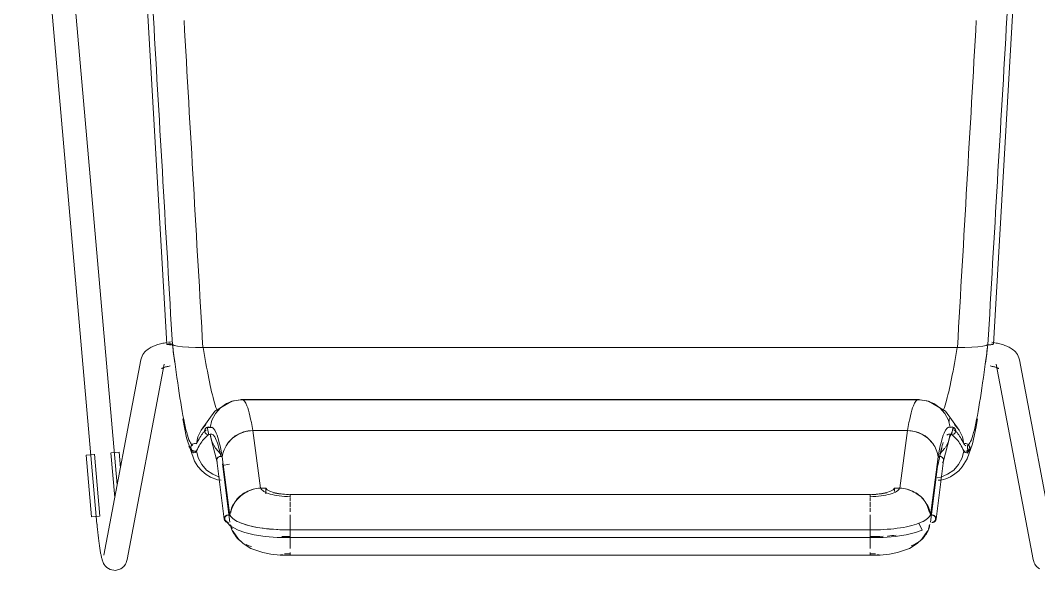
# Model space of a CAD drawing. Header units: millimetres. Extents: x 155927 to 317870, y -36033 to 97293.
# Drawn here: x 158663 to 159180, y 11464 to 11743 of the extents above; entities that cross this region are included whole.
import ezdxf

# ---------------------------------------------------------------- set-up
doc = ezdxf.new("R2010")
doc.units = ezdxf.units.MM
doc.header["$MEASUREMENT"] = 0
doc.layers.add('I-FURN', color=8, linetype='CONTINUOUS', lineweight=9)

msp = doc.modelspace()

# ---------------------------------------------------------------- linework, layer by layer
at = {"layer": 'I-FURN'}
for p, q in [((158662.81, 11930.71), (158701.76, 11487.39)), ((158712.06, 11507.26), (158674.76, 11931.76)), ((158717.96, 11910.59), (158737.24, 11578.68)), ((159176.76, 11910.59), (159157.48, 11578.68)), ((158732.16, 11578.32), (158732.76, 11578.51)), ((158732.76, 11578.51), (158733.38, 11578.69)), ((158733.38, 11578.69), (158734.01, 11578.87)), ((158734.01, 11578.87), (158734.65, 11579.03)), ((158734.65, 11579.03), (158735.31, 11579.18)), ((158735.31, 11579.18), (158735.97, 11579.32)), ((158735.97, 11579.32), (158736.65, 11579.46)), ((158736.65, 11579.46), (158737.35, 11579.58)), ((158737.24, 11578.68), (158737.3, 11578.73)), ((158737.31, 11578.62), (158737.24, 11578.68)), ((158737.31, 11578.73), (158737.25, 11578.68)), ((158737.25, 11578.68), (158737.32, 11578.62)), ((158737.3, 11578.73), (158737.49, 11578.78)), ((158737.49, 11578.78), (158737.31, 11578.73)), ((158737.51, 11578.57), (158737.31, 11578.62)), ((158737.32, 11578.62), (158737.51, 11578.57)), ((158737.78, 11578.82), (158737.49, 11578.78)), ((158737.49, 11578.78), (158737.78, 11578.82)), ((158737.51, 11578.57), (158737.81, 11578.53)), ((158737.81, 11578.53), (158737.51, 11578.57)), ((158738.16, 11578.86), (158737.78, 11578.82)), ((158737.78, 11578.82), (158738.16, 11578.86)), ((158737.81, 11578.53), (158738.19, 11578.5)), ((158738.19, 11578.5), (158737.81, 11578.53)), ((158738.05, 11579.7), (158738.77, 11579.81)), ((158738.61, 11578.88), (158738.16, 11578.86)), ((158738.16, 11578.86), (158738.61, 11578.88)), ((158738.19, 11578.5), (158738.65, 11578.47)), ((158738.65, 11578.47), (158738.19, 11578.5)), ((158739.1, 11578.89), (158738.61, 11578.88)), ((158738.61, 11578.88), (158739.1, 11578.89)), ((158738.65, 11578.47), (158739.14, 11578.47)), ((158739.14, 11578.47), (158738.65, 11578.47)), ((158738.77, 11579.81), (158739.49, 11579.91)), ((158739.6, 11578.89), (158739.1, 11578.89)), ((158739.1, 11578.89), (158739.6, 11578.89)), ((158739.14, 11578.47), (158739.64, 11578.47)), ((158739.64, 11578.47), (158739.14, 11578.47)), ((158739.64, 11578.47), (158740.11, 11578.49)), ((158740.11, 11578.49), (158739.64, 11578.47)), ((158741.01, 11578.09), (158740.11, 11578.49)), ((158740.11, 11578.49), (158741.01, 11578.09)), ((159154.61, 11578.49), (159153.71, 11578.09)), ((159153.71, 11578.09), (159154.61, 11578.49)), ((159154.61, 11578.49), (159155.08, 11578.47)), ((159155.08, 11578.47), (159154.61, 11578.49)), ((159155.08, 11578.47), (159155.58, 11578.47)), ((159155.58, 11578.47), (159155.08, 11578.47)), ((159155.58, 11578.47), (159156.07, 11578.47)), ((159156.07, 11578.47), (159155.58, 11578.47)), ((159156.07, 11578.47), (159156.52, 11578.5)), ((159156.53, 11578.5), (159156.07, 11578.47)), ((159156.52, 11578.5), (159156.91, 11578.53)), ((159156.91, 11578.53), (159156.53, 11578.5)), ((159156.94, 11578.82), (159156.56, 11578.86)), ((159156.56, 11578.86), (159156.94, 11578.82)), ((159157.37, 11579.58), (159156.67, 11579.7)), ((159156.91, 11578.53), (159157.21, 11578.57)), ((159157.21, 11578.57), (159156.91, 11578.53)), ((159157.23, 11578.78), (159156.94, 11578.82)), ((159156.94, 11578.82), (159157.23, 11578.78)), ((159158.06, 11579.46), (159157.37, 11579.58)), ((159157.47, 11578.68), (159157.41, 11578.73)), ((159157.42, 11578.73), (159157.48, 11578.68)), ((159158.75, 11579.32), (159158.06, 11579.46)), ((159159.41, 11579.18), (159158.75, 11579.32)), ((159160.07, 11579.03), (159159.41, 11579.18)), ((159160.71, 11578.87), (159160.07, 11579.03)), ((159161.34, 11578.69), (159160.71, 11578.87)), ((159161.96, 11578.51), (159161.34, 11578.69)), ((159162.56, 11578.32), (159161.96, 11578.51)), ((158724.67, 11572.71), (158725.11, 11573.5)), ((158725.11, 11573.5), (158725.59, 11574.19)), ((158725.59, 11574.19), (158726.1, 11574.79)), ((158726.1, 11574.79), (158726.63, 11575.31)), ((158726.63, 11575.31), (158727.16, 11575.76)), ((158727.16, 11575.76), (158727.69, 11576.16)), ((158727.69, 11576.16), (158728.22, 11576.52)), ((158728.22, 11576.52), (158728.76, 11576.84)), ((158728.76, 11576.84), (158729.3, 11577.13)), ((158729.3, 11577.13), (158729.85, 11577.4)), ((158729.85, 11577.4), (158730.41, 11577.66)), ((158730.41, 11577.66), (158730.98, 11577.89)), ((158730.98, 11577.89), (158731.56, 11578.11)), ((158731.56, 11578.11), (158732.16, 11578.32)), ((158742.75, 11577.72), (158741.01, 11578.09)), ((158741.01, 11578.09), (158742.76, 11577.72)), ((158745.22, 11577.41), (158742.76, 11577.72)), ((158742.76, 11577.72), (158745.25, 11577.41)), ((158748.31, 11577.17), (158745.25, 11577.41)), ((158745.25, 11577.41), (158748.36, 11577.17)), ((158751.83, 11577.02), (158748.35, 11577.17)), ((158748.36, 11577.17), (158751.89, 11577.02)), ((158755.58, 11576.96), (158751.89, 11577.02)), ((158751.89, 11577.02), (158755.66, 11576.96)), ((158755.66, 11576.96), (159139.06, 11576.96)), ((159139.06, 11576.96), (158755.66, 11576.96)), ((159139.06, 11576.96), (159142.83, 11577.02)), ((159142.83, 11577.02), (159139.14, 11576.96)), ((159142.83, 11577.02), (159146.36, 11577.17)), ((159146.37, 11577.17), (159142.89, 11577.02)), ((159146.36, 11577.17), (159149.47, 11577.41)), ((159149.47, 11577.41), (159146.41, 11577.17)), ((159149.47, 11577.41), (159151.96, 11577.72)), ((159151.96, 11577.72), (159149.5, 11577.41)), ((159151.96, 11577.72), (159153.71, 11578.09)), ((159153.71, 11578.09), (159151.97, 11577.72)), ((159163.16, 11578.11), (159162.56, 11578.32)), ((159163.74, 11577.89), (159163.16, 11578.11)), ((159164.31, 11577.66), (159163.74, 11577.89)), ((159164.87, 11577.4), (159164.31, 11577.66)), ((159165.42, 11577.13), (159164.87, 11577.4)), ((159165.95, 11576.84), (159165.42, 11577.13)), ((159166.5, 11576.52), (159165.95, 11576.84)), ((159167.03, 11576.16), (159166.5, 11576.52)), ((159167.56, 11575.76), (159167.03, 11576.16)), ((159168.09, 11575.31), (159167.56, 11575.76)), ((159168.62, 11574.79), (159168.09, 11575.31)), ((159169.13, 11574.19), (159168.62, 11574.79)), ((159169.61, 11573.5), (159169.13, 11574.19)), ((159170.05, 11572.71), (159169.61, 11573.5)), ((158724.05, 11570.83), (158705.24, 11471.54)), ((158717.03, 11469.3), (158735.84, 11568.6)), ((158724.05, 11570.83), (158724.31, 11571.82)), ((158724.31, 11571.82), (158724.67, 11572.71)), ((159158.88, 11568.6), (159177.69, 11469.3)), ((159170.41, 11571.82), (159170.05, 11572.71)), ((159170.67, 11570.83), (159170.41, 11571.82)), ((159189.48, 11471.54), (159170.67, 11570.83)), ((158734.62, 11566.37), (158734.65, 11566.38)), ((158734.65, 11566.38), (158734.72, 11566.42)), ((158734.72, 11566.42), (158734.81, 11566.47)), ((158734.81, 11566.47), (158734.96, 11566.55)), ((158734.96, 11566.55), (158735.15, 11566.63)), ((158735.15, 11566.63), (158735.39, 11566.73)), ((158735.39, 11566.73), (158735.65, 11566.83)), ((158735.65, 11566.83), (158735.96, 11566.94)), ((158735.96, 11566.94), (158736.29, 11567.04)), ((158736.29, 11567.04), (158736.66, 11567.15)), ((158736.66, 11567.15), (158737.05, 11567.26)), ((158737.05, 11567.26), (158737.47, 11567.37)), ((158737.47, 11567.37), (158737.92, 11567.47)), ((158737.92, 11567.47), (158738.39, 11567.57)), ((158738.39, 11567.57), (158738.88, 11567.67)), ((159156.33, 11567.57), (159155.84, 11567.67)), ((159156.8, 11567.47), (159156.33, 11567.57)), ((159157.24, 11567.37), (159156.8, 11567.47)), ((159157.67, 11567.26), (159157.24, 11567.37)), ((159158.06, 11567.15), (159157.67, 11567.26)), ((159158.43, 11567.04), (159158.06, 11567.15)), ((159158.76, 11566.94), (159158.43, 11567.04)), ((159159.07, 11566.83), (159158.76, 11566.94)), ((159159.33, 11566.73), (159159.07, 11566.83)), ((159159.57, 11566.63), (159159.33, 11566.73)), ((159159.76, 11566.55), (159159.57, 11566.63)), ((159159.91, 11566.47), (159159.76, 11566.55)), ((159160, 11566.42), (159159.91, 11566.47)), ((159160.07, 11566.38), (159160, 11566.42)), ((159160.1, 11566.37), (159160.07, 11566.38)), ((158770.32, 11549.74), (158761.66, 11544.63)), ((158767.61, 11548.62), (158764.47, 11546.45)), ((158764.47, 11546.44), (158767.61, 11548.61)), ((158770.47, 11549.81), (158767.29, 11548.44)), ((158767.61, 11548.61), (158771.18, 11549.98)), ((158771.18, 11549.98), (158767.61, 11548.62)), ((158775.51, 11550.61), (158770.47, 11549.81)), ((158774.97, 11550.46), (158771.18, 11549.98)), ((158771.18, 11549.98), (158774.97, 11550.45)), ((158774.97, 11550.46), (159119.75, 11550.46)), ((159119.75, 11550.46), (158774.97, 11550.46)), ((158814.41, 11550.61), (158775.5, 11550.61)), ((159119.21, 11550.61), (158814.41, 11550.61)), ((159119.21, 11550.61), (159124.25, 11549.81)), ((159123.54, 11549.98), (159119.75, 11550.46)), ((159119.75, 11550.45), (159123.54, 11549.98)), ((159123.54, 11549.98), (159127.11, 11548.61)), ((159127.11, 11548.62), (159123.54, 11549.98)), ((159124.25, 11549.81), (159127.43, 11548.44)), ((159124.4, 11549.74), (159133.05, 11544.63)), ((159130.25, 11546.45), (159127.11, 11548.62)), ((159127.11, 11548.61), (159130.25, 11546.44)), ((158761.66, 11544.63), (158754.68, 11535.09)), ((158761.96, 11543.58), (158760.21, 11540.18)), ((158760.21, 11540.18), (158761.97, 11543.57)), ((158764.47, 11546.45), (158761.96, 11543.58)), ((158761.97, 11543.57), (158764.47, 11546.44)), ((159132.76, 11543.58), (159130.25, 11546.45)), ((159130.25, 11546.44), (159132.75, 11543.57)), ((159132.75, 11543.57), (159134.5, 11540.18)), ((159134.51, 11540.18), (159132.76, 11543.58)), ((159133.05, 11544.63), (159140.04, 11535.09)), ((158745.35, 11540.76), (158747.25, 11531.1)), ((158757.13, 11537.85), (158754.73, 11535.01)), ((158754.74, 11535.01), (158757.13, 11537.85)), ((158760.21, 11540.18), (158759.32, 11536.47)), ((159135.4, 11536.47), (159134.51, 11540.18)), ((159137.58, 11537.85), (159139.98, 11535.01)), ((159139.99, 11535.01), (159137.59, 11537.85)), ((159148.63, 11536.7), (159149.37, 11540.76)), ((158754.73, 11535.01), (158753.09, 11531.69)), ((158753.1, 11531.69), (158754.74, 11535.01)), ((158754.68, 11535.09), (158753.79, 11533.34)), ((158756.54, 11535.2), (158756.47, 11534.71)), ((158756.47, 11534.71), (158756.54, 11534.22)), ((158756.48, 11534.71), (158756.54, 11535.2)), ((158756.54, 11534.22), (158756.48, 11534.71)), ((158756.54, 11535.2), (158756.73, 11535.66)), ((158756.73, 11535.66), (158756.54, 11535.2)), ((158756.73, 11533.76), (158756.54, 11534.22)), ((158756.54, 11534.22), (158756.73, 11533.76)), ((158756.73, 11535.66), (158757.03, 11536.07)), ((158757.02, 11536.07), (158756.73, 11535.66)), ((158757.03, 11533.36), (158756.73, 11533.76)), ((158756.73, 11533.76), (158757.02, 11533.36)), ((158757.41, 11536.38), (158757.02, 11536.07)), ((158757.02, 11533.36), (158757.41, 11533.04)), ((158757.03, 11536.07), (158757.41, 11536.38)), ((158757.41, 11533.05), (158757.03, 11533.36)), ((158757.41, 11536.38), (158757.86, 11536.58)), ((158757.86, 11536.58), (158757.41, 11536.38)), ((158757.86, 11532.84), (158757.41, 11533.05)), ((158757.41, 11533.04), (158757.86, 11532.84)), ((158760.38, 11536.48), (158757.5, 11536.43)), ((158757.8, 11536.57), (158758.64, 11532.68)), ((158758.35, 11536.67), (158757.86, 11536.58)), ((158757.86, 11536.58), (158758.35, 11536.66)), ((158758.35, 11532.76), (158757.86, 11532.84)), ((158757.86, 11532.84), (158758.35, 11532.76)), ((158758.85, 11536.63), (158758.35, 11536.67)), ((158758.35, 11536.66), (158758.85, 11536.63)), ((158758.85, 11532.8), (158758.35, 11532.76)), ((158758.35, 11532.76), (158758.85, 11532.8)), ((158758.85, 11536.63), (158759.32, 11536.46)), ((158759.32, 11536.47), (158758.85, 11536.63)), ((158759.32, 11532.96), (158758.85, 11532.8)), ((158758.85, 11532.8), (158759.32, 11532.96)), ((158759.32, 11532.96), (158760.21, 11529.25)), ((158759.67, 11531.11), (158759.35, 11532.98)), ((158773.69, 11533.06), (158770.57, 11530.99)), ((158777.23, 11534.38), (158773.69, 11533.06)), ((158781, 11534.86), (158777.23, 11534.38)), ((158784.86, 11505.58), (158781, 11534.86)), ((158781, 11534.86), (159113.72, 11534.86)), ((159113.72, 11534.86), (158781, 11534.86)), ((159113.72, 11534.86), (159109.86, 11505.58)), ((159117.49, 11534.38), (159113.72, 11534.86)), ((159121.03, 11533.06), (159117.49, 11534.38)), ((159124.14, 11530.99), (159121.03, 11533.06)), ((159134.51, 11529.25), (159135.4, 11532.96)), ((159135.05, 11531.11), (159137.22, 11536.43)), ((159135.4, 11536.46), (159135.87, 11536.63)), ((159135.87, 11536.63), (159135.4, 11536.47)), ((159135.87, 11532.8), (159135.4, 11532.96)), ((159135.4, 11532.96), (159135.87, 11532.8)), ((159136.37, 11536.67), (159135.87, 11536.63)), ((159135.87, 11536.63), (159136.37, 11536.66)), ((159136.37, 11532.76), (159135.87, 11532.8)), ((159135.87, 11532.8), (159136.37, 11532.76)), ((159136.08, 11532.68), (159136.92, 11536.57)), ((159136.86, 11536.58), (159136.37, 11536.67)), ((159136.37, 11536.66), (159136.86, 11536.58)), ((159136.86, 11532.84), (159136.37, 11532.76)), ((159136.37, 11532.76), (159136.86, 11532.84)), ((159136.86, 11536.58), (159137.31, 11536.38)), ((159137.31, 11536.38), (159136.86, 11536.58)), ((159137.31, 11533.05), (159136.86, 11532.84)), ((159136.86, 11532.84), (159137.31, 11533.04)), ((159137.31, 11536.38), (159137.69, 11536.07)), ((159137.7, 11536.07), (159137.31, 11536.38)), ((159137.69, 11533.36), (159137.31, 11533.05)), ((159137.31, 11533.04), (159137.7, 11533.36)), ((159137.69, 11536.07), (159137.99, 11535.66)), ((159137.99, 11533.76), (159137.69, 11533.36)), ((159137.99, 11535.66), (159137.7, 11536.07)), ((159137.7, 11533.36), (159137.99, 11533.76)), ((159137.99, 11535.66), (159138.17, 11535.2)), ((159138.18, 11535.2), (159137.99, 11535.66)), ((159138.17, 11534.22), (159137.99, 11533.76)), ((159137.99, 11533.76), (159138.18, 11534.22)), ((159138.17, 11535.2), (159138.24, 11534.71)), ((159138.24, 11534.71), (159138.17, 11534.22)), ((159138.25, 11534.71), (159138.18, 11535.2)), ((159138.18, 11534.22), (159138.25, 11534.71)), ((159139.98, 11535.01), (159141.62, 11531.69)), ((159141.63, 11531.69), (159139.99, 11535.01)), ((159140.04, 11535.09), (159140.93, 11533.34)), ((159146.74, 11528.18), (159148.63, 11536.7)), ((158747.25, 11531.1), (158751.24, 11519.38)), ((158749.48, 11526.29), (158749.54, 11526.78)), ((158749.54, 11526.78), (158749.48, 11526.29)), ((158749.54, 11526.78), (158749.73, 11527.24)), ((158749.72, 11527.24), (158749.54, 11526.78)), ((158750.01, 11527.64), (158749.72, 11527.24)), ((158749.73, 11527.24), (158750.01, 11527.64)), ((158750.01, 11527.64), (158750.39, 11527.96)), ((158750.39, 11527.96), (158750.01, 11527.64)), ((158750.39, 11527.96), (158750.84, 11528.17)), ((158750.84, 11528.17), (158750.39, 11527.96)), ((158750.84, 11528.17), (158751.33, 11528.26)), ((158751.33, 11528.26), (158750.84, 11528.17)), ((158751.33, 11528.26), (158751.83, 11528.23)), ((158751.83, 11528.23), (158751.33, 11528.26)), ((158751.83, 11528.23), (158752.31, 11528.08)), ((158752.31, 11528.08), (158751.83, 11528.23)), ((158752.31, 11528.08), (158753.1, 11531.69)), ((158753.09, 11531.69), (158752.31, 11528.08)), ((158762.64, 11519.5), (158759.67, 11531.11)), ((158760.21, 11529.25), (158761.96, 11525.85)), ((158770.57, 11530.99), (158768.09, 11528.25)), ((159126.63, 11528.25), (159124.14, 11530.99)), ((159132.08, 11519.5), (159135.05, 11531.11)), ((159133, 11526.22), (159134.51, 11529.25)), ((159141.62, 11531.69), (159142.41, 11528.08)), ((159142.41, 11528.08), (159141.63, 11531.69)), ((159142.41, 11528.08), (159142.89, 11528.23)), ((159142.89, 11528.23), (159142.41, 11528.08)), ((159142.89, 11528.23), (159143.39, 11528.26)), ((159143.39, 11528.26), (159142.89, 11528.23)), ((159143.39, 11528.26), (159143.88, 11528.17)), ((159143.88, 11528.17), (159143.39, 11528.26)), ((159143.88, 11528.17), (159144.33, 11527.96)), ((159144.33, 11527.96), (159143.88, 11528.17)), ((159144.07, 11520.55), (159146.74, 11528.18)), ((159144.44, 11523.35), (159144.24, 11527.19)), ((159144.33, 11527.96), (159144.7, 11527.64)), ((159144.71, 11527.64), (159144.33, 11527.96)), ((159144.7, 11527.64), (159144.99, 11527.24)), ((159145, 11527.24), (159144.71, 11527.64)), ((159144.99, 11527.24), (159145.18, 11526.78)), ((159145.18, 11526.78), (159145, 11527.24)), ((159145.18, 11526.78), (159145.23, 11526.29)), ((159145.24, 11526.29), (159145.18, 11526.78)), ((158696.18, 11522.41), (158698.23, 11522.59)), ((158698.94, 11491), (158696.18, 11522.41)), ((158698.23, 11522.59), (158700.29, 11522.77)), ((158703.18, 11491.37), (158700.42, 11522.78)), ((158708.86, 11523.52), (158710.85, 11500.92)), ((158708.99, 11523.53), (158711.05, 11523.71)), ((158711.05, 11523.71), (158713.09, 11523.89)), ((158713.79, 11516), (158713.09, 11523.89)), ((158749.56, 11525.81), (158749.48, 11526.29)), ((158749.48, 11526.29), (158749.55, 11525.81)), ((158749.55, 11525.81), (158749.75, 11525.35)), ((158749.75, 11525.36), (158749.56, 11525.81)), ((158750.05, 11524.96), (158749.75, 11525.36)), ((158749.75, 11525.35), (158750.05, 11524.96)), ((158750.44, 11524.65), (158750.05, 11524.96)), ((158750.05, 11524.96), (158750.44, 11524.65)), ((158750.9, 11524.46), (158750.44, 11524.65)), ((158750.44, 11524.65), (158750.89, 11524.46)), ((158750.89, 11524.46), (158751.39, 11524.38)), ((158751.39, 11524.38), (158750.9, 11524.46)), ((158751.89, 11524.43), (158751.39, 11524.38)), ((158751.39, 11524.38), (158751.89, 11524.42)), ((158752.36, 11524.59), (158751.89, 11524.43)), ((158751.89, 11524.42), (158752.36, 11524.59)), ((158752.36, 11524.59), (158753.26, 11520.96)), ((158761.96, 11525.85), (158764.47, 11522.98)), ((158764, 11521.6), (158763.55, 11521.4)), ((158764.49, 11521.67), (158764, 11521.6)), ((158764.99, 11521.64), (158764.49, 11521.67)), ((159130.49, 11523.44), (159129.12, 11517.15)), ((159130.23, 11521.67), (159129.73, 11521.64)), ((159130.72, 11521.6), (159130.23, 11521.67)), ((159130.25, 11522.98), (159132.76, 11525.85)), ((159131.25, 11525.88), (159130.49, 11523.44)), ((159131.17, 11521.4), (159130.72, 11521.6)), ((159141.46, 11520.96), (159142.36, 11524.59)), ((159142.83, 11524.43), (159142.36, 11524.59)), ((159142.36, 11524.59), (159142.83, 11524.42)), ((159143.27, 11523.67), (159144.44, 11523.35)), ((159143.82, 11524.46), (159143.33, 11524.38)), ((159143.33, 11524.38), (159143.83, 11524.46)), ((159144.28, 11524.65), (159143.82, 11524.46)), ((159143.83, 11524.46), (159144.28, 11524.65)), ((159144.67, 11524.96), (159144.28, 11524.65)), ((159144.28, 11524.65), (159144.67, 11524.96)), ((159144.97, 11525.36), (159144.67, 11524.96)), ((159144.67, 11524.96), (159144.97, 11525.35)), ((159145.16, 11525.81), (159144.97, 11525.36)), ((159144.97, 11525.35), (159145.17, 11525.81)), ((159145.23, 11526.29), (159145.16, 11525.81)), ((159145.17, 11525.81), (159145.24, 11526.29)), ((158751.24, 11519.38), (158753.06, 11516.56)), ((158753.06, 11516.56), (158755.05, 11514.32)), ((158753.26, 11520.96), (158755, 11517.64)), ((158755, 11517.64), (158757.48, 11514.81)), ((158762.68, 11520.28), (158762.61, 11519.81)), ((158762.61, 11519.81), (158762.68, 11519.34)), ((158762.63, 11519.58), (158766.48, 11489.8)), ((158762.87, 11520.72), (158762.68, 11520.28)), ((158762.68, 11519.34), (158762.87, 11518.9)), ((158763.16, 11521.1), (158762.87, 11520.72)), ((158763.55, 11521.4), (158763.16, 11521.1)), ((158769.3, 11491.78), (158765.46, 11521.48)), ((158765.48, 11517.93), (158769.32, 11488.24)), ((158765.6, 11517.15), (158769.09, 11517.84)), ((159125.4, 11488.24), (159129.24, 11517.93)), ((159125.42, 11491.78), (159129.26, 11521.48)), ((159128.24, 11489.8), (159132.09, 11519.58)), ((159131.56, 11521.1), (159131.17, 11521.4)), ((159131.85, 11520.72), (159131.56, 11521.1)), ((159131.56, 11518.51), (159131.85, 11518.9)), ((159132.04, 11520.28), (159131.85, 11520.72)), ((159131.85, 11518.9), (159132.04, 11519.34)), ((159132.11, 11519.81), (159132.04, 11520.28)), ((159132.04, 11519.34), (159132.11, 11519.81)), ((159137.24, 11514.81), (159139.72, 11517.64)), ((159139.72, 11517.64), (159141.46, 11520.96)), ((159139.83, 11514.47), (159141.57, 11516.43)), ((159141.57, 11516.43), (159144.07, 11520.55)), ((158755.05, 11514.32), (158757.22, 11512.54)), ((158757.22, 11512.54), (158759.49, 11511.2)), ((158757.48, 11514.81), (158760.57, 11512.64)), ((158759.49, 11511.2), (158763.09, 11509.9)), ((158760.57, 11512.64), (158764.08, 11511.24)), ((159130.63, 11511.25), (159128.89, 11510.87)), ((159128.9, 11510.87), (159130.64, 11511.24)), ((159130.64, 11511.24), (159134.15, 11512.64)), ((159133.29, 11510.38), (159135.65, 11511.41)), ((159134.15, 11512.64), (159137.24, 11514.81)), ((159135.65, 11511.41), (159137.85, 11512.79)), ((159137.85, 11512.79), (159139.83, 11514.47)), ((158763.09, 11509.9), (158764.86, 11509.67)), ((159129.36, 11509.58), (159130.78, 11509.73)), ((159130.78, 11509.73), (159133.29, 11510.38)), ((158787.58, 11505.65), (158784.86, 11505.58)), ((158787.58, 11505.65), (158787.58, 11502.64)), ((158788.22, 11504.79), (158787.58, 11505.65)), ((158787.58, 11505.63), (158787.58, 11502.64)), ((158789.57, 11504), (158788.22, 11504.79)), ((158791.55, 11503.33), (158789.57, 11504)), ((158794.05, 11502.82), (158791.55, 11503.33)), ((158796.9, 11502.5), (158794.05, 11502.82)), ((158799.93, 11502.39), (158796.9, 11502.5)), ((159094.79, 11502.39), (158799.93, 11502.39)), ((158799.93, 11502.33), (159094.79, 11502.33)), ((159097.82, 11502.5), (159094.79, 11502.39)), ((159100.67, 11502.82), (159097.82, 11502.5)), ((159103.17, 11503.33), (159100.67, 11502.82)), ((159105.15, 11504), (159103.17, 11503.33)), ((159106.5, 11504.79), (159105.15, 11504)), ((159107.14, 11505.65), (159106.5, 11504.79)), ((159107.14, 11503.98), (159107.14, 11505.65)), ((159109.86, 11505.58), (159107.14, 11505.65)), ((159107.14, 11503.98), (159107.14, 11505.63)), ((158799.93, 11499.2), (158799.93, 11500.8)), ((158799.93, 11499.15), (158799.93, 11499)), ((158799.93, 11496.02), (158799.93, 11498.48)), ((159094.79, 11500.8), (159094.79, 11499.07)), ((159094.79, 11498.48), (159094.79, 11496.02)), ((158700.99, 11491.17), (158698.94, 11491)), ((158703.05, 11491.36), (158700.99, 11491.17)), ((158769.17, 11489.43), (158768.55, 11494.21)), ((158799.93, 11493.65), (158799.93, 11495.49)), ((158799.93, 11488.47), (158799.93, 11492.03)), ((159094.79, 11495.49), (159094.79, 11493.65)), ((159094.79, 11492.03), (159094.79, 11488.47)), ((159125.85, 11491.77), (159126.17, 11494.21)), ((158701.77, 11487.23), (158701.76, 11487.39)), ((158701.84, 11486.48), (158701.77, 11487.23)), ((158701.91, 11485.73), (158701.84, 11486.48)), ((158701.98, 11484.98), (158701.91, 11485.73)), ((158769.39, 11486.4), (158766.84, 11489.3)), ((158773.5, 11484.22), (158769.39, 11486.4)), ((158775.26, 11487.76), (158778.7, 11486.66)), ((158778.7, 11486.66), (158783.13, 11485.69)), ((158783.13, 11485.69), (158787.15, 11485.1)), ((158799.93, 11488.27), (158799.93, 11484.46)), ((158799.93, 11484.46), (158799.93, 11488.27)), ((159094.79, 11484.46), (159094.79, 11488.27)), ((159094.79, 11488.27), (159094.79, 11484.46)), ((159121.21, 11484.22), (159119.46, 11487.76)), ((158702.06, 11484.24), (158701.98, 11484.98)), ((158702.13, 11483.5), (158702.06, 11484.24)), ((158702.21, 11482.76), (158702.13, 11483.5)), ((158702.29, 11482.04), (158702.21, 11482.76)), ((158702.37, 11481.32), (158702.29, 11482.04)), ((158702.45, 11480.61), (158702.37, 11481.32)), ((158702.54, 11479.91), (158702.45, 11480.61)), ((158770.96, 11483.61), (158770.86, 11483.81)), ((158773.64, 11479.71), (158770.96, 11483.61)), ((158776.96, 11483.05), (158773.5, 11484.22)), ((158781.65, 11481.95), (158776.96, 11483.05)), ((158787.27, 11481.11), (158781.65, 11481.95)), ((158787.15, 11485.1), (158793.71, 11484.57)), ((158793.39, 11480.62), (158787.27, 11481.11)), ((158799.93, 11480.53), (158793.39, 11480.62)), ((158793.71, 11484.57), (158799.93, 11484.49)), ((159094.79, 11484.49), (158799.93, 11484.49)), ((158799.93, 11480.53), (158799.93, 11484.48)), ((158799.93, 11484.48), (158799.93, 11484.38)), ((158799.93, 11484.38), (158799.93, 11484.16)), ((158799.93, 11484.16), (158799.93, 11483.82)), ((158799.93, 11483.82), (158799.93, 11483.41)), ((158799.93, 11483.41), (158799.93, 11482.93)), ((158799.93, 11482.93), (158799.93, 11482.43)), ((158799.93, 11482.43), (158799.93, 11481.94)), ((158799.93, 11481.94), (158799.93, 11481.49)), ((158799.93, 11481.49), (158799.93, 11481.1)), ((158799.93, 11481.1), (158799.93, 11480.79)), ((158799.93, 11480.79), (158799.93, 11480.6)), ((158799.93, 11480.77), (158799.93, 11477.75)), ((158799.93, 11477.76), (158799.93, 11480.77)), ((158799.93, 11480.6), (158799.93, 11480.53)), ((158799.93, 11480.53), (159094.79, 11480.53)), ((159094.79, 11484.38), (159094.79, 11480.53)), ((159094.79, 11484.16), (159094.79, 11484.38)), ((159094.79, 11483.82), (159094.79, 11484.16)), ((159094.79, 11483.41), (159094.79, 11483.82)), ((159094.79, 11482.93), (159094.79, 11483.41)), ((159094.79, 11482.43), (159094.79, 11482.93)), ((159094.79, 11481.94), (159094.79, 11482.43)), ((159094.79, 11481.49), (159094.79, 11481.94)), ((159094.79, 11481.1), (159094.79, 11481.49)), ((159094.79, 11480.79), (159094.79, 11481.1)), ((159094.79, 11480.6), (159094.79, 11480.79)), ((159094.79, 11477.75), (159094.79, 11480.77)), ((159094.79, 11480.77), (159094.79, 11477.76)), ((159094.79, 11480.53), (159101.33, 11480.62)), ((159094.79, 11480.53), (159094.79, 11480.6)), ((159101.33, 11480.62), (159107.45, 11481.11)), ((159107.45, 11481.11), (159113.07, 11481.95)), ((159113.07, 11481.95), (159117.76, 11483.05)), ((159117.76, 11483.05), (159121.21, 11484.22)), ((159121.08, 11479.71), (159123.76, 11483.61)), ((159123.76, 11483.61), (159123.86, 11483.81)), ((158702.62, 11479.22), (158702.54, 11479.91)), ((158702.71, 11478.55), (158702.62, 11479.22)), ((158702.8, 11477.88), (158702.71, 11478.55)), ((158702.89, 11477.24), (158702.8, 11477.88)), ((158702.98, 11476.6), (158702.89, 11477.24)), ((158703.07, 11475.98), (158702.98, 11476.6)), ((158703.16, 11475.38), (158703.07, 11475.98)), ((158703.25, 11474.79), (158703.16, 11475.38)), ((158776.12, 11477.42), (158773.64, 11479.71)), ((158780, 11475.03), (158776.12, 11477.42)), ((158786.05, 11472.9), (158780, 11475.03)), ((158799.93, 11475.01), (158799.93, 11477.59)), ((159094.79, 11477.59), (159094.79, 11475.01)), ((159108.67, 11472.9), (159114.72, 11475.03)), ((159114.72, 11475.03), (159118.6, 11477.42)), ((159118.6, 11477.42), (159121.08, 11479.71)), ((158703.34, 11474.22), (158703.25, 11474.79)), ((158703.44, 11473.67), (158703.34, 11474.22)), ((158703.53, 11473.14), (158703.44, 11473.67)), ((158703.62, 11472.63), (158703.53, 11473.14)), ((158703.72, 11472.13), (158703.62, 11472.63)), ((158703.81, 11471.65), (158703.72, 11472.13)), ((158703.91, 11471.19), (158703.81, 11471.65)), ((158704.01, 11470.75), (158703.91, 11471.19)), ((158704.11, 11470.32), (158704.01, 11470.75)), ((158704.21, 11469.91), (158704.11, 11470.32)), ((158704.32, 11469.51), (158704.21, 11469.91)), ((158790.08, 11472.11), (158786.05, 11472.9)), ((158794.9, 11471.6), (158790.08, 11472.11)), ((158799.93, 11471.49), (158794.9, 11471.6)), ((158799.93, 11471.51), (158799.93, 11472.98)), ((158799.93, 11471.66), (158799.93, 11471.49)), ((158799.93, 11471.49), (159094.79, 11471.49)), ((159094.79, 11472.98), (159094.79, 11471.51)), ((159094.79, 11471.49), (159094.79, 11471.66)), ((159094.79, 11471.49), (159099.82, 11471.6)), ((159099.82, 11471.6), (159104.64, 11472.11)), ((159104.64, 11472.11), (159108.67, 11472.9)), ((158704.44, 11469.11), (158704.32, 11469.51)), ((158704.56, 11468.72), (158704.44, 11469.11)), ((158704.7, 11468.31), (158704.56, 11468.72)), ((158704.87, 11467.88), (158704.7, 11468.31)), ((158705.09, 11467.41), (158704.87, 11467.88)), ((158705.39, 11466.85), (158705.09, 11467.41)), ((158705.87, 11466.15), (158705.39, 11466.85)), ((158706.73, 11465.24), (158705.87, 11466.15)), ((158708.38, 11464.2), (158706.73, 11465.24)), ((158713.89, 11464.55), (158715.47, 11465.87)), ((158715.47, 11465.87), (158716.21, 11466.95)), ((158716.21, 11466.95), (158716.59, 11467.75)), ((158716.59, 11467.75), (158716.8, 11468.37)), ((158716.8, 11468.37), (158716.94, 11468.89)), ((158716.94, 11468.89), (158717.03, 11469.3)), ((159177.78, 11468.89), (159177.69, 11469.3)), ((159177.92, 11468.37), (159177.78, 11468.89)), ((159178.13, 11467.75), (159177.92, 11468.37)), ((159178.5, 11466.95), (159178.13, 11467.75)), ((159179.25, 11465.87), (159178.5, 11466.95)), ((159180.83, 11464.55), (159179.25, 11465.87)), ((158711.14, 11463.71), (158708.38, 11464.2)), ((158713.89, 11464.55), (158711.14, 11463.71))]:
    msp.add_line(p, q, dxfattribs=at)
for centre, major_axis, ratio, start_param, end_param in [((158781.13, 11519.79), (-15.78, 0), 0.955139, 4.720632, 5.928979), ((159113.59, 11519.79), (-15.78, 0), 0.955139, 3.737469, 4.704147), ((159113.59, 11519.79), (-15.78, 0), 0.955139, 3.495799, 3.737346), ((158764.58, 11519.81), (-1.96, 0), 0.955139, 4.501447, 6.790779), ((158781.13, 11519.79), (-15.78, 0), 0.955139, 5.929149, 6.170649), ((159113.59, 11519.79), (-15.78, 0), 0.955139, 3.254129, 3.495629), ((159130.14, 11519.81), (-1.96, 0), 0.955139, 2.379629, 4.923331), ((158799.93, 11487.24), (0, -15.75), 0.000004, 3.431839, 3.614078), ((159094.79, 11487.24), (0, -15.75), 0.000004, 2.669107, 2.851347), ((158799.93, 11475.77), (-12.4, 0), 0.287441, 1.332781, 1.570796), ((159094.79, 11475.77), (12.4, 0), 0.287441, 4.712389, 4.932602)]:
    msp.add_ellipse(centre, major_axis=major_axis, ratio=ratio, start_param=start_param, end_param=end_param, dxfattribs=at)
for points in [[(158740.11, 11578.49), (158736.89, 11633.72), (158730.45, 11744.32), (158724.01, 11855.08), (158720.79, 11910.49)], [(159154.61, 11578.49), (159157.83, 11633.72), (159164.27, 11744.32), (159170.71, 11855.08), (159173.93, 11910.49)], [(158755.58, 11576.96), (158752.39, 11632.32), (158749.19, 11687.74), (158745.99, 11743.2)], [(159148.72, 11743.2), (159145.53, 11687.74), (159142.33, 11632.32), (159139.14, 11576.96)], [(158740.13, 11578.48), (158740.51, 11575.42), (158740.9, 11572.32), (158741.29, 11569.27)], [(159154.59, 11578.48), (159154.2, 11575.35), (159153.8, 11572.19), (159153.41, 11569.08)], [(158775.5, 11550.61), (158775.33, 11550.61), (158775.15, 11550.56), (158774.97, 11550.45)], [(159119.75, 11550.45), (159119.57, 11550.56), (159119.39, 11550.61), (159119.21, 11550.61)], [(159135.01, 11540.93), (159134.96, 11540.46), (159134.9, 11539.99), (159134.84, 11539.53)], [(158759.32, 11536.46), (158760.34, 11537.01), (158762.39, 11535.05), (158764.43, 11526.98), (158765.46, 11521.48)], [(159135.4, 11536.46), (159134.38, 11537.01), (159132.33, 11535.05), (159130.29, 11526.98), (159129.26, 11521.48)], [(159135.4, 11532.96), (159134.86, 11533.25), (159134.31, 11533.11), (159133.77, 11532.54)], [(159131.87, 11528.81), (159131.21, 11526.91), (159130.55, 11524.1), (159129.89, 11521.06)], [(159143.44, 11527.15), (159143.1, 11527.27), (159142.76, 11527.58), (159142.41, 11528.08)], [(158784.86, 11505.58), (158783.57, 11505.54), (158781.07, 11505.18), (158777.47, 11503.77), (158774.32, 11501.58), (158771.79, 11498.74), (158770.03, 11495.4), (158769.45, 11493.02), (158769.3, 11491.78)], [(158799.93, 11501.27), (158796.15, 11501.32), (158788.75, 11502.29), (158785.37, 11504.46), (158785.11, 11505.57)], [(158791.56, 11503.28), (158793.6, 11502.73), (158796.32, 11502.45), (158799.1, 11502.36)], [(159109.61, 11505.57), (159109.48, 11505.01), (159108.54, 11503.91), (159105.21, 11502.52), (159100.42, 11501.56), (159096.68, 11501.29), (159094.79, 11501.27)], [(159095.62, 11502.34), (159098.4, 11502.4), (159100.95, 11502.76), (159103.16, 11503.28)], [(159125.42, 11491.78), (159125.27, 11493.02), (159124.69, 11495.4), (159122.93, 11498.74), (159120.4, 11501.58), (159117.25, 11503.77), (159113.65, 11505.18), (159111.15, 11505.54), (159109.86, 11505.58)], [(158769.76, 11493.3), (158770.07, 11494.68), (158770.58, 11496.05), (158771.27, 11497.31)], [(159123.44, 11497.29), (159124.13, 11496.03), (159124.54, 11494.67), (159124.87, 11493.29)], [(158768.54, 11491.96), (158768.71, 11491.97), (158768.88, 11491.97), (158769.03, 11491.94)], [(158799.93, 11484.46), (158797.59, 11484.42), (158792.94, 11484.49), (158786.08, 11485.12), (158779.94, 11486.23), (158774.87, 11487.76), (158771.17, 11489.66), (158769.86, 11491.06), (158769.5, 11491.79)], [(159125.22, 11491.79), (159124.86, 11491.06), (159123.55, 11489.66), (159121.09, 11488.39), (159119.63, 11487.82)], [(158770.39, 11484.9), (158770.14, 11485.53), (158769.98, 11486.18), (158769.84, 11486.84)], [(159124.95, 11486.91), (159124.79, 11486.22), (159124.59, 11485.55), (159124.34, 11484.89)], [(158799.93, 11481.06), (158798.5, 11481.04), (158797.08, 11481.04), (158795.67, 11481.08)], [(159101.39, 11481.17), (159099.2, 11481.06), (159097, 11481.02), (159094.79, 11481.06)], [(159107.94, 11481.74), (159106.53, 11481.56), (159105.08, 11481.39), (159103.6, 11481.28)], [(158777.55, 11476.97), (158778.44, 11476.54), (158779.36, 11476.14), (158780.32, 11475.9)], [(158799.93, 11471.58), (158798.22, 11471.58), (158796.55, 11471.65), (158794.96, 11471.8)], [(159099.39, 11471.77), (159097.92, 11471.64), (159096.36, 11471.58), (159094.79, 11471.58)]]:
    msp.add_open_spline(points, degree=3, dxfattribs=at)
for points, knots in [([(158740.11, 11578.49), (158741.13, 11570.94), (158743.16, 11555.72), (158746.21, 11537.29), (158748.65, 11528.99), (158750.07, 11527.39), (158750.48, 11527.19)], [0, 0, 0, 0, 0.25, 0.5, 0.75, 0.8499412, 0.8499412, 0.8499412, 0.8499412]), ([(159154.61, 11578.49), (159153.59, 11570.94), (159151.56, 11555.72), (159148.51, 11537.29), (159146.07, 11528.99), (159144.65, 11527.39), (159144.24, 11527.19)], [0, 0, 0, 0, 0.25, 0.5, 0.75, 0.8499411, 0.8499411, 0.8499411, 0.8499411]), ([(158762.96, 11544.69), (158762.47, 11545.83), (158761.01, 11550.08), (158758.58, 11560.79), (158756.63, 11571.57), (158755.66, 11576.96)], [0.375, 0.375, 0.375, 0.375, 0.5, 0.75, 1, 1, 1, 1]), ([(159139.06, 11576.96), (159138.09, 11571.57), (159136.14, 11560.79), (159133.71, 11550.08), (159132.25, 11545.83), (159131.76, 11544.69)], [0, 0, 0, 0, 0.25, 0.5, 0.625, 0.625, 0.625, 0.625]), ([(158781, 11534.86), (158780, 11540.59), (158778.17, 11548.23), (158776.33, 11550.61), (158775.51, 11550.61)], [0, 0, 0, 0, 0.5, 0.9107154, 0.9107154, 0.9107154, 0.9107154]), ([(159119.21, 11550.61), (159118.39, 11550.61), (159116.55, 11548.23), (159114.72, 11540.59), (159113.72, 11534.86)], [0.0892847, 0.0892847, 0.0892847, 0.0892847, 0.5, 1, 1, 1, 1]), ([(158752.31, 11528.08), (158753.48, 11530.48), (158755.1, 11533.14), (158756.73, 11534.81), (158757.19, 11535.21)], [0, 0, 0, 0, 0.5, 0.696307, 0.696307, 0.696307, 0.696307]), ([(158752.36, 11524.59), (158753.52, 11526.99), (158755.61, 11530.42), (158757.7, 11532.21), (158758.64, 11532.68)], [0, 0, 0, 0, 0.5, 0.9025379, 0.9025379, 0.9025379, 0.9025379]), ([(158759.32, 11532.96), (158760.34, 11533.51), (158762.16, 11531.77), (158763.97, 11525.29), (158764.76, 11521.57)], [0, 0, 0, 0, 0.5, 0.8877852, 0.8877852, 0.8877852, 0.8877852]), ([(159142.36, 11524.59), (159141.2, 11526.99), (159139.11, 11530.42), (159137.02, 11532.21), (159136.08, 11532.68)], [0, 0, 0, 0, 0.5, 0.9025383, 0.9025383, 0.9025383, 0.9025383]), ([(159142.41, 11528.08), (159141.24, 11530.48), (159139.62, 11533.14), (159137.99, 11534.81), (159137.53, 11535.21)], [0, 0, 0, 0, 0.5, 0.6963068, 0.6963068, 0.6963068, 0.6963068]), ([(158748.51, 11527.01), (158748.77, 11526.29), (158750.05, 11523.27), (158751.33, 11523.03), (158752.36, 11524.59)], [0.6866019, 0.6866019, 0.6866019, 0.6866019, 0.75, 1, 1, 1, 1]), ([(159146.13, 11526.8), (159145.9, 11526.17), (159144.64, 11523.26), (159143.39, 11523.03), (159142.36, 11524.59)], [0.6929173, 0.6929173, 0.6929173, 0.6929173, 0.75, 1, 1, 1, 1]), ([(158772.5, 11499.16), (158773.89, 11501), (158776.71, 11503.31), (158780.09, 11504.79), (158781.33, 11505.03)], [-0.6390766, -0.6390766, -0.6390766, -0.6390766, -0.3333333, -0.1666667, -0.1666667, -0.1666667, -0.1666667]), ([(159113.39, 11505.03), (159114.62, 11504.7), (159117.94, 11503.35), (159121.1, 11501.09), (159122.29, 11499.19)], [-0.8333333, -0.8333333, -0.8333333, -0.8333333, -0.6666667, -0.3609234, -0.3609234, -0.3609234, -0.3609234]), ([(158769.3, 11491.78), (158769.16, 11491.84), (158768.95, 11491.91), (158768.66, 11491.95), (158768.38, 11491.97), (158768.08, 11491.93), (158767.79, 11491.85), (158767.52, 11491.74), (158767.21, 11491.54), (158766.89, 11491.23), (158766.65, 11490.86), (158766.52, 11490.51), (158766.47, 11490.19), (158766.47, 11489.92), (158766.5, 11489.66), (158766.57, 11489.41), (158766.69, 11489.16), (158766.88, 11488.86), (158767.2, 11488.55), (158767.6, 11488.34), (158767.95, 11488.24), (158768.21, 11488.2), (158768.37, 11488.2), (158768.45, 11488.2)], [0, 0, 0, 0, 0.0555556, 0.0833333, 0.1111111, 0.1666667, 0.1944444, 0.2222222, 0.2777778, 0.3333333, 0.3888889, 0.4444444, 0.4791667, 0.5138889, 0.5486111, 0.5833333, 0.6180556, 0.6527778, 0.7222222, 0.7916667, 0.8263889, 0.8611111, 0.8888889, 0.8888889, 0.8888889, 0.8888889]), ([(158768.54, 11488.21), (158768.37, 11488.22), (158768.08, 11488.26), (158767.7, 11488.4), (158767.29, 11488.66), (158766.83, 11489.18), (158766.58, 11490.04), (158766.81, 11490.83), (158767.2, 11491.36), (158767.59, 11491.68), (158767.89, 11491.82), (158768.05, 11491.87)], [-0.875, -0.875, -0.875, -0.875, -0.8125, -0.765625, -0.71875, -0.625, -0.5, -0.375, -0.3125, -0.25, -0.1875, -0.1875, -0.1875, -0.1875]), ([(159126.67, 11491.87), (159126.79, 11491.83), (159127.02, 11491.73), (159127.43, 11491.46), (159127.89, 11490.91), (159128.14, 11490.04), (159127.91, 11489.26), (159127.52, 11488.75), (159127.13, 11488.45), (159126.68, 11488.26), (159126.35, 11488.22), (159126.18, 11488.21)], [-0.8125, -0.8125, -0.8125, -0.8125, -0.765625, -0.71875, -0.625, -0.5, -0.375, -0.3125, -0.25, -0.1875, -0.125, -0.125, -0.125, -0.125]), ([(159126.27, 11488.2), (159126.42, 11488.19), (159126.64, 11488.21), (159126.93, 11488.28), (159127.2, 11488.38), (159127.51, 11488.56), (159127.83, 11488.85), (159128.07, 11489.21), (159128.2, 11489.56), (159128.25, 11489.87), (159128.25, 11490.14), (159128.22, 11490.4), (159128.15, 11490.66), (159128.03, 11490.91), (159127.84, 11491.22), (159127.52, 11491.54), (159127.12, 11491.78), (159126.77, 11491.9), (159126.51, 11491.94), (159126.34, 11491.96), (159126.27, 11491.97)], [0.1111111, 0.1111111, 0.1111111, 0.1111111, 0.1666667, 0.1944444, 0.2222222, 0.2777778, 0.3333333, 0.3888889, 0.4444444, 0.4791667, 0.5138889, 0.5486111, 0.5833333, 0.6180556, 0.6527778, 0.7222222, 0.7916667, 0.8263889, 0.8611111, 0.8888889, 0.8888889, 0.8888889, 0.8888889]), ([(158769.51, 11487.12), (158769.67, 11486.36), (158770.24, 11484.45), (158771.8, 11481.59), (158773.8, 11479.41), (158775.19, 11478.4), (158775.59, 11478.13)], [0.0592823, 0.0592823, 0.0592823, 0.0592823, 0.1666667, 0.3333333, 0.5, 0.565028, 0.565028, 0.565028, 0.565028]), ([(159119.46, 11487.76), (159118.03, 11487.21), (159114.7, 11486.22), (159108.64, 11485.12), (159101.78, 11484.49), (159097.13, 11484.42), (159094.79, 11484.46)], [0.3397465, 0.3397465, 0.3397465, 0.3397465, 0.5, 0.6666667, 0.8333333, 0.9999948, 0.9999948, 0.9999948, 0.9999948]), ([(159120.29, 11478.98), (159121.24, 11479.77), (159122.91, 11481.59), (159124.51, 11484.41), (159124.97, 11486.32), (159125.13, 11487.06)], [0.5, 0.5, 0.5, 0.5, 0.6666667, 0.8333333, 0.9365189, 0.9365189, 0.9365189, 0.9365189]), ([(159115.65, 11476.33), (159116.17, 11476.52), (159117.52, 11477.09), (159118.77, 11477.83), (159119.5, 11478.36)], [0.260519, 0.260519, 0.260519, 0.260519, 0.3333333, 0.4544474, 0.4544474, 0.4544474, 0.4544474])]:
    msp.add_open_spline(points, degree=3, knots=knots, dxfattribs=at)

doc.saveas('drawing.dxf')
